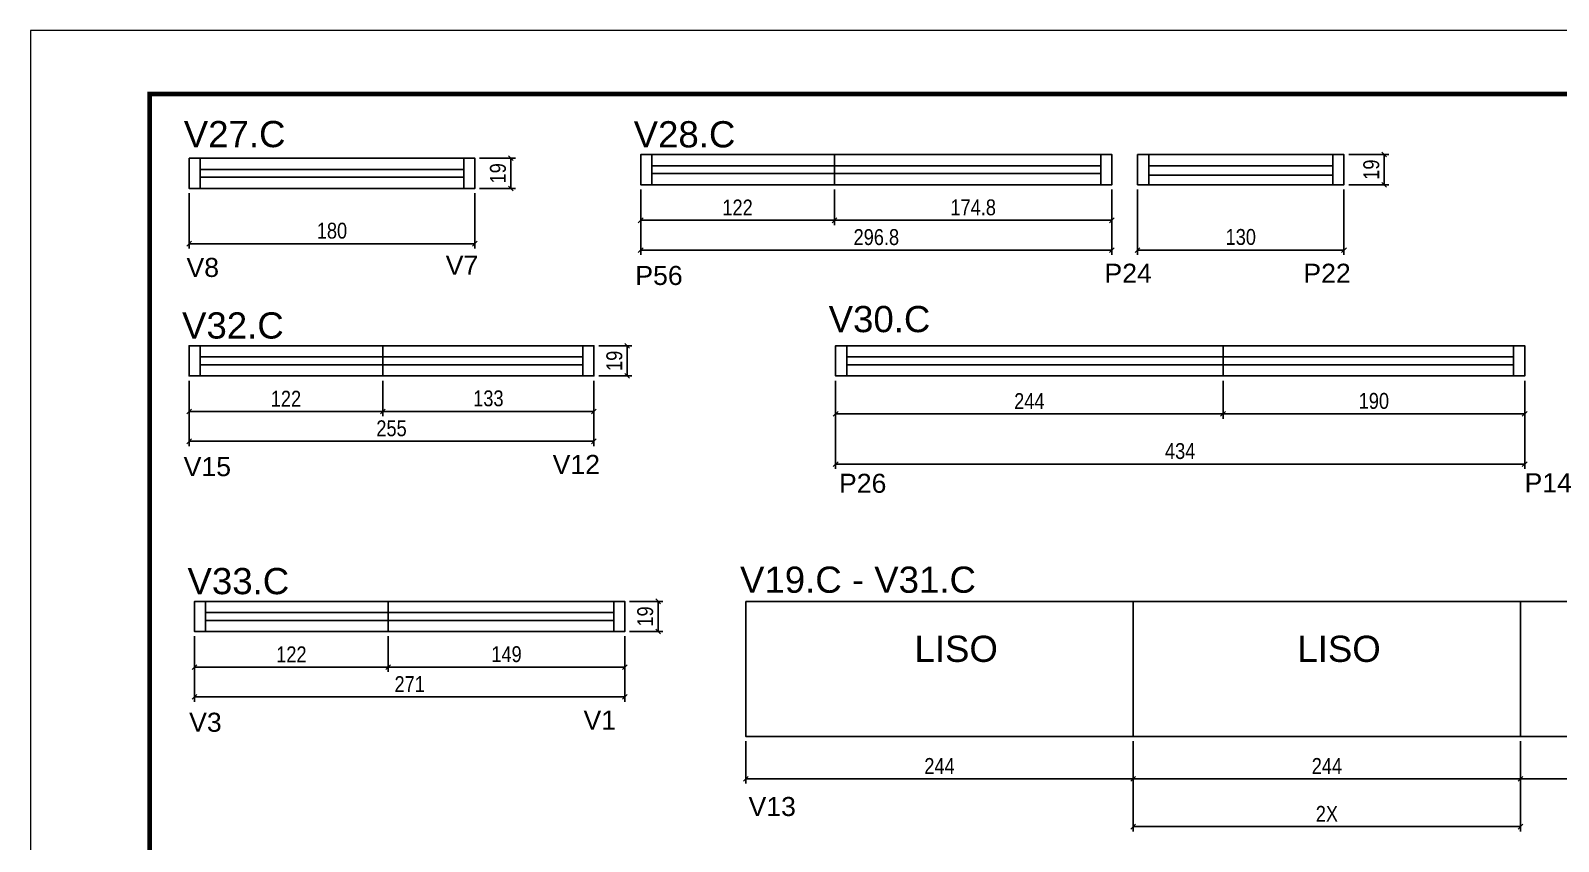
# Model space of a CAD drawing. Header units: millimetres. Extents: x 2437 to 8691, y -1523 to 4121.
# Drawn here: x 2437 to 3400, y 1313 to 1824 of the extents above; entities that cross this region are included whole.
import ezdxf

# ---------------------------------------------------------------- set-up
doc = ezdxf.new("R2010")
doc.units = ezdxf.units.MM
doc.linetypes.add('DASHED', pattern=[0.75, 0.5, -0.25])
for name, color, linetype in [('5', 5, 'Continuous'), ('COTA', 241, 'Continuous'), ('NOMENCLATURA', 7, 'Continuous'), ('Painéis', 200, 'Continuous'), ('SARR_2.2x7', 40, 'Continuous')]:
    doc.layers.add(name, color=color, linetype=linetype)
doc.layers.add('Folhas', color=255, linetype='Continuous', lineweight=9)
doc.layers.add('SARRAFO DE PRESSAO', color=251, linetype='DASHED', lineweight=9)
doc.styles.add('COTA TECNICA', font='techl___.ttf', dxfattribs={"height": 10})
doc.styles.add('COTA TECNICA-50', font='techl___.ttf', dxfattribs={"height": 10})
doc.styles.get("Standard").update_dxf_attribs({"font": 'arial.ttf'})
doc.dimstyles.new('COTA PAINEL-50', dxfattribs={"dimtxt": 10, "dimasz": 3, "dimexe": 3, "dimexo": 3, "dimgap": 3, "dimtad": 1, "dimdec": 1, "dimzin": 12, "dimdsep": 46, "dimtxsty": 'COTA TECNICA-50', "dimblk1": 'OBLIQUE', "dimblk2": 'OBLIQUE', "dimsah": 1, "dimcen": 0.9, "dimclrd": 4, "dimclre": 4, "dimclrt": 240, "dimadec": 1, "dimazin": 3, "dimtfac": 1, "dimtdec": 1, "dimtmove": 0, "dimatfit": 3, "dimfxl": 1, "dimtolj": 1, "dimtzin": 12, "dimarcsym": 0})
doc.dimstyles.new('PAINEL', dxfattribs={"dimtxt": 10, "dimasz": 3, "dimexe": 3, "dimexo": 3, "dimgap": 3, "dimtad": 1, "dimdec": 1, "dimzin": 12, "dimdsep": 46, "dimtxsty": 'COTA TECNICA', "dimblk1": 'OBLIQUE', "dimblk2": 'OBLIQUE', "dimsah": 1, "dimcen": 0.9, "dimclrd": 4, "dimclre": 4, "dimclrt": 240, "dimadec": 1, "dimazin": 3, "dimtfac": 1, "dimtdec": 1, "dimtmove": 0, "dimatfit": 3, "dimfxl": 1, "dimtolj": 1, "dimtzin": 12, "dimarcsym": 0})

# ---------------------------------------------------------------- blocks, each defined once
blk = doc.blocks.new('9999999999')
at = {"layer": 'Folhas'}
blk.add_lwpolyline([(98138.98, 34190.21), (99623.98, 34190.21), (99623.98, 35240.21), (98138.98, 35240.21)], close=True, dxfattribs=at)
at = {"layer": 'Folhas', "color": 30, "const_width": 3}
blk.add_lwpolyline([(98213.98, 34230.21), (99583.98, 34230.21), (99583.98, 35200.21), (98213.98, 35200.21)], close=True, dxfattribs=at)
blk = doc.blocks.new('_Oblique')
at = {"color": 0, "linetype": 'ByBlock', "lineweight": -2}
blk.add_line((-0.5, -0.5), (0.5, 0.5), dxfattribs=at)
blk = doc.blocks.new('*D10')
at = {"layer": 'COTA', "color": 4, "lineweight": -2, "transparency": 16777216}
for p, q in [((2887.8, 1376.26), (2887.8, 1349.53)), ((3131.8, 1376.26), (3131.8, 1349.53)), ((2887.8, 1352.53), (3131.8, 1352.53))]:
    blk.add_line(p, q, dxfattribs=at)
at = {"layer": 'Defpoints', "color": 0, "transparency": 16777216}
for p in [(2887.8, 1379.26), (3131.8, 1379.26), (3131.8, 1352.53)]:
    blk.add_point(p, dxfattribs=at)
at = {"layer": 'COTA', "color": 4, "lineweight": -2, "transparency": 16777216, "xscale": 3, "yscale": 3, "zscale": 3, "rotation": 180}
blk.add_blockref('_Oblique', (2887.8, 1352.53), dxfattribs=at)
at = {"layer": 'COTA', "color": 4, "lineweight": -2, "transparency": 16777216, "xscale": 3, "yscale": 3, "zscale": 3}
blk.add_blockref('_Oblique', (3131.8, 1352.53), dxfattribs=at)
at = {"layer": 'COTA', "color": 240, "transparency": 16777216, "insert": (3009.8, 1360.61), "char_height": 10, "attachment_point": 5, "style": 'COTA TECNICA'}
blk.add_mtext('\\A1;244', dxfattribs=at)
blk = doc.blocks.new('*D11')
at = {"layer": 'COTA', "color": 4, "lineweight": -2, "transparency": 16777216}
for p, q in [((3131.8, 1376.26), (3131.8, 1349.53)), ((3375.8, 1376.26), (3375.8, 1349.53)), ((3131.8, 1352.53), (3375.8, 1352.53))]:
    blk.add_line(p, q, dxfattribs=at)
at = {"layer": 'Defpoints', "color": 0, "transparency": 16777216}
for p in [(3131.8, 1379.26), (3375.8, 1379.26), (3375.8, 1352.53)]:
    blk.add_point(p, dxfattribs=at)
at = {"layer": 'COTA', "color": 4, "lineweight": -2, "transparency": 16777216, "xscale": 3, "yscale": 3, "zscale": 3, "rotation": 180}
blk.add_blockref('_Oblique', (3131.8, 1352.53), dxfattribs=at)
at = {"layer": 'COTA', "color": 4, "lineweight": -2, "transparency": 16777216, "xscale": 3, "yscale": 3, "zscale": 3}
blk.add_blockref('_Oblique', (3375.8, 1352.53), dxfattribs=at)
at = {"layer": 'COTA', "color": 240, "transparency": 16777216, "insert": (3253.8, 1360.61), "char_height": 10, "attachment_point": 5, "style": 'COTA TECNICA'}
blk.add_mtext('\\A1;244', dxfattribs=at)
blk = doc.blocks.new('*D100')
at = {"layer": 'COTA', "color": 4, "lineweight": -2, "transparency": 16777216}
for p, q in [((3131.8, 1376.26), (3131.8, 1319.4)), ((3375.8, 1376.26), (3375.8, 1319.4)), ((3131.8, 1322.4), (3375.8, 1322.4))]:
    blk.add_line(p, q, dxfattribs=at)
at = {"layer": 'Defpoints', "color": 0, "transparency": 16777216}
for p in [(3131.8, 1379.26), (3375.8, 1379.26), (3375.8, 1322.4)]:
    blk.add_point(p, dxfattribs=at)
at = {"layer": 'COTA', "color": 4, "lineweight": -2, "transparency": 16777216, "xscale": 3, "yscale": 3, "zscale": 3, "rotation": 180}
blk.add_blockref('_Oblique', (3131.8, 1322.4), dxfattribs=at)
at = {"layer": 'COTA', "color": 4, "lineweight": -2, "transparency": 16777216, "xscale": 3, "yscale": 3, "zscale": 3}
blk.add_blockref('_Oblique', (3375.8, 1322.4), dxfattribs=at)
at = {"layer": 'COTA', "color": 240, "transparency": 16777216, "insert": (3253.8, 1330.46), "char_height": 10, "attachment_point": 5, "style": 'COTA TECNICA'}
blk.add_mtext('\\A1;2X', dxfattribs=at)
blk = doc.blocks.new('*D102')
at = {"layer": 'COTA', "color": 4, "lineweight": -2, "transparency": 16777216}
for p, q in [((3375.8, 1376.26), (3375.8, 1349.53)), ((3494.82, 1376.26), (3494.82, 1349.53)), ((3375.8, 1352.53), (3494.82, 1352.53))]:
    blk.add_line(p, q, dxfattribs=at)
at = {"layer": 'Defpoints', "color": 0, "transparency": 16777216}
for p in [(3375.8, 1379.26), (3494.82, 1379.26), (3494.82, 1352.53)]:
    blk.add_point(p, dxfattribs=at)
at = {"layer": 'COTA', "color": 4, "lineweight": -2, "transparency": 16777216, "xscale": 3, "yscale": 3, "zscale": 3, "rotation": 180}
blk.add_blockref('_Oblique', (3375.8, 1352.53), dxfattribs=at)
at = {"layer": 'COTA', "color": 4, "lineweight": -2, "transparency": 16777216, "xscale": 3, "yscale": 3, "zscale": 3}
blk.add_blockref('_Oblique', (3494.82, 1352.53), dxfattribs=at)
at = {"layer": 'COTA', "color": 240, "transparency": 16777216, "insert": (3435.31, 1360.62), "char_height": 10, "attachment_point": 5, "style": 'COTA TECNICA'}
blk.add_mtext('\\A1;119', dxfattribs=at)
blk = doc.blocks.new('*D15')
at = {"layer": 'COTA', "color": 4, "linetype": 'ByBlock', "lineweight": -2, "transparency": 16777216}
for p, q in [((2944.38, 1603.23), (2944.38, 1579.3)), ((3188.38, 1603.23), (3188.38, 1579.3)), ((2944.38, 1582.3), (3188.38, 1582.3))]:
    blk.add_line(p, q, dxfattribs=at)
at = {"layer": 'Defpoints', "color": 0, "linetype": 'ByBlock', "transparency": 16777216}
for p in [(2944.38, 1606.23), (3188.38, 1606.23), (3188.38, 1582.3)]:
    blk.add_point(p, dxfattribs=at)
at = {"layer": 'COTA', "color": 4, "linetype": 'ByBlock', "lineweight": -2, "transparency": 16777216, "xscale": 3, "yscale": 3, "zscale": 3, "rotation": 180}
blk.add_blockref('_Oblique', (2944.38, 1582.3), dxfattribs=at)
at = {"layer": 'COTA', "color": 4, "linetype": 'ByBlock', "lineweight": -2, "transparency": 16777216, "xscale": 3, "yscale": 3, "zscale": 3}
blk.add_blockref('_Oblique', (3188.38, 1582.3), dxfattribs=at)
at = {"layer": 'COTA', "color": 240, "linetype": 'ByBlock', "transparency": 16777216, "insert": (3066.38, 1590.37), "char_height": 10, "attachment_point": 5, "style": 'COTA TECNICA-50'}
blk.add_mtext('\\A1;244', dxfattribs=at)
blk = doc.blocks.new('*D16')
at = {"layer": 'COTA', "color": 4, "linetype": 'ByBlock', "lineweight": -2, "transparency": 16777216}
for p, q in [((3188.38, 1603.23), (3188.38, 1579.3)), ((3378.36, 1603.23), (3378.36, 1579.3)), ((3188.38, 1582.3), (3378.36, 1582.3))]:
    blk.add_line(p, q, dxfattribs=at)
at = {"layer": 'Defpoints', "color": 0, "linetype": 'ByBlock', "transparency": 16777216}
for p in [(3188.38, 1606.23), (3378.36, 1606.23), (3378.36, 1582.3)]:
    blk.add_point(p, dxfattribs=at)
at = {"layer": 'COTA', "color": 4, "linetype": 'ByBlock', "lineweight": -2, "transparency": 16777216, "xscale": 3, "yscale": 3, "zscale": 3, "rotation": 180}
blk.add_blockref('_Oblique', (3188.38, 1582.3), dxfattribs=at)
at = {"layer": 'COTA', "color": 4, "linetype": 'ByBlock', "lineweight": -2, "transparency": 16777216, "xscale": 3, "yscale": 3, "zscale": 3}
blk.add_blockref('_Oblique', (3378.36, 1582.3), dxfattribs=at)
at = {"layer": 'COTA', "color": 240, "linetype": 'ByBlock', "transparency": 16777216, "insert": (3283.37, 1590.43), "char_height": 10, "attachment_point": 5, "style": 'COTA TECNICA-50'}
blk.add_mtext('\\A1;190', dxfattribs=at)
blk = doc.blocks.new('*D108')
at = {"layer": 'COTA', "color": 4, "lineweight": -2, "transparency": 16777216}
for p, q in [((2944.38, 1603.23), (2944.38, 1547.63)), ((3378.36, 1603.23), (3378.36, 1547.63)), ((2944.38, 1550.63), (3378.36, 1550.63))]:
    blk.add_line(p, q, dxfattribs=at)
at = {"layer": 'Defpoints', "color": 0, "transparency": 16777216}
for p in [(2944.38, 1606.23), (3378.36, 1606.23), (3378.36, 1550.63)]:
    blk.add_point(p, dxfattribs=at)
at = {"layer": 'COTA', "color": 4, "lineweight": -2, "transparency": 16777216, "xscale": 3, "yscale": 3, "zscale": 3, "rotation": 180}
blk.add_blockref('_Oblique', (2944.38, 1550.63), dxfattribs=at)
at = {"layer": 'COTA', "color": 4, "lineweight": -2, "transparency": 16777216, "xscale": 3, "yscale": 3, "zscale": 3}
blk.add_blockref('_Oblique', (3378.36, 1550.63), dxfattribs=at)
at = {"layer": 'COTA', "color": 240, "transparency": 16777216, "insert": (3161.37, 1558.85), "char_height": 10, "attachment_point": 5, "style": 'COTA TECNICA'}
blk.add_mtext('\\A1;434', dxfattribs=at)
blk = doc.blocks.new('*D167')
at = {"layer": 'COTA', "color": 4, "linetype": 'ByBlock', "lineweight": -2, "transparency": 16777216}
for p, q in [((2537.17, 1721.3), (2537.17, 1686.49)), ((2717.17, 1721.3), (2717.17, 1686.49)), ((2537.17, 1689.49), (2717.17, 1689.49))]:
    blk.add_line(p, q, dxfattribs=at)
at = {"layer": 'Defpoints', "color": 0, "linetype": 'ByBlock', "transparency": 16777216}
for p in [(2537.17, 1724.3), (2717.17, 1724.3), (2717.17, 1689.49)]:
    blk.add_point(p, dxfattribs=at)
at = {"layer": 'COTA', "color": 4, "linetype": 'ByBlock', "lineweight": -2, "transparency": 16777216, "xscale": 3, "yscale": 3, "zscale": 3, "rotation": 180}
blk.add_blockref('_Oblique', (2537.17, 1689.49), dxfattribs=at)
at = {"layer": 'COTA', "color": 4, "linetype": 'ByBlock', "lineweight": -2, "transparency": 16777216, "xscale": 3, "yscale": 3, "zscale": 3}
blk.add_blockref('_Oblique', (2717.17, 1689.49), dxfattribs=at)
at = {"layer": 'COTA', "color": 240, "linetype": 'ByBlock', "transparency": 16777216, "insert": (2627.17, 1697.62), "char_height": 10, "attachment_point": 5, "style": 'COTA TECNICA-50'}
blk.add_mtext('\\A1;180', dxfattribs=at)
blk = doc.blocks.new('*D168')
at = {"layer": 'COTA', "color": 4, "lineweight": -2, "transparency": 16777216}
for p, q in [((2720.17, 1743.3), (2742.82, 1743.3)), ((2739.82, 1743.3), (2739.82, 1724.3)), ((2720.17, 1724.3), (2742.82, 1724.3))]:
    blk.add_line(p, q, dxfattribs=at)
at = {"layer": 'Defpoints', "color": 0, "transparency": 16777216}
for p in [(2717.17, 1743.3), (2717.17, 1724.3), (2739.82, 1724.3)]:
    blk.add_point(p, dxfattribs=at)
at = {"layer": 'COTA', "color": 4, "lineweight": -2, "transparency": 16777216, "xscale": 3, "yscale": 3, "zscale": 3}
for p, rotation in [((2739.82, 1743.3), 90), ((2739.82, 1724.3), 270)]:
    blk.add_blockref('_Oblique', p, dxfattribs=dict(at, rotation=rotation))
at = {"layer": 'COTA', "color": 240, "transparency": 16777216, "insert": (2731.74, 1733.8), "char_height": 10, "attachment_point": 5, "rotation": 90, "style": 'COTA TECNICA-50'}
blk.add_mtext('\\A1;19', dxfattribs=at)
blk = doc.blocks.new('*D22')
at = {"layer": 'COTA', "color": 4, "linetype": 'ByBlock', "lineweight": -2, "transparency": 16777216}
for p, q in [((2821.62, 1723.61), (2821.62, 1701.21)), ((2943.62, 1723.61), (2943.62, 1701.21)), ((2821.62, 1704.21), (2943.62, 1704.21))]:
    blk.add_line(p, q, dxfattribs=at)
at = {"layer": 'Defpoints', "color": 0, "linetype": 'ByBlock', "transparency": 16777216}
for p in [(2821.62, 1726.61), (2943.62, 1726.61), (2943.62, 1704.21)]:
    blk.add_point(p, dxfattribs=at)
at = {"layer": 'COTA', "color": 4, "linetype": 'ByBlock', "lineweight": -2, "transparency": 16777216, "xscale": 3, "yscale": 3, "zscale": 3, "rotation": 180}
blk.add_blockref('_Oblique', (2821.62, 1704.21), dxfattribs=at)
at = {"layer": 'COTA', "color": 4, "linetype": 'ByBlock', "lineweight": -2, "transparency": 16777216, "xscale": 3, "yscale": 3, "zscale": 3}
blk.add_blockref('_Oblique', (2943.62, 1704.21), dxfattribs=at)
at = {"layer": 'COTA', "color": 240, "linetype": 'ByBlock', "transparency": 16777216, "insert": (2882.62, 1712.27), "char_height": 10, "attachment_point": 5, "style": 'COTA TECNICA-50'}
blk.add_mtext('\\A1;122', dxfattribs=at)
blk = doc.blocks.new('*D23')
at = {"layer": 'COTA', "color": 4, "linetype": 'ByBlock', "lineweight": -2, "transparency": 16777216}
for p, q in [((2943.62, 1723.61), (2943.62, 1701.21)), ((3118.41, 1723.61), (3118.41, 1701.21)), ((2943.62, 1704.21), (3118.41, 1704.21))]:
    blk.add_line(p, q, dxfattribs=at)
at = {"layer": 'Defpoints', "color": 0, "linetype": 'ByBlock', "transparency": 16777216}
for p in [(2943.62, 1726.61), (3118.41, 1726.61), (3118.41, 1704.21)]:
    blk.add_point(p, dxfattribs=at)
at = {"layer": 'COTA', "color": 4, "linetype": 'ByBlock', "lineweight": -2, "transparency": 16777216, "xscale": 3, "yscale": 3, "zscale": 3, "rotation": 180}
blk.add_blockref('_Oblique', (2943.62, 1704.21), dxfattribs=at)
at = {"layer": 'COTA', "color": 4, "linetype": 'ByBlock', "lineweight": -2, "transparency": 16777216, "xscale": 3, "yscale": 3, "zscale": 3}
blk.add_blockref('_Oblique', (3118.41, 1704.21), dxfattribs=at)
at = {"layer": 'COTA', "color": 240, "linetype": 'ByBlock', "transparency": 16777216, "insert": (3031.02, 1712.3), "char_height": 10, "attachment_point": 5, "style": 'COTA TECNICA-50'}
blk.add_mtext('\\A1;174.8', dxfattribs=at)
blk = doc.blocks.new('*D110')
at = {"layer": 'COTA', "color": 4, "lineweight": -2, "transparency": 16777216}
for p, q in [((2821.62, 1723.61), (2821.62, 1682.44)), ((3118.41, 1723.61), (3118.41, 1682.44)), ((2821.62, 1685.44), (3118.41, 1685.44))]:
    blk.add_line(p, q, dxfattribs=at)
at = {"layer": 'Defpoints', "color": 0, "transparency": 16777216}
for p in [(2821.62, 1726.61), (3118.41, 1726.61), (3118.41, 1685.44)]:
    blk.add_point(p, dxfattribs=at)
at = {"layer": 'COTA', "color": 4, "lineweight": -2, "transparency": 16777216, "xscale": 3, "yscale": 3, "zscale": 3, "rotation": 180}
blk.add_blockref('_Oblique', (2821.62, 1685.44), dxfattribs=at)
at = {"layer": 'COTA', "color": 4, "lineweight": -2, "transparency": 16777216, "xscale": 3, "yscale": 3, "zscale": 3}
blk.add_blockref('_Oblique', (3118.41, 1685.44), dxfattribs=at)
at = {"layer": 'COTA', "color": 240, "transparency": 16777216, "insert": (2970.02, 1693.58), "char_height": 10, "attachment_point": 5, "style": 'COTA TECNICA'}
blk.add_mtext('\\A1;296.8', dxfattribs=at)
blk = doc.blocks.new('*D111')
at = {"layer": 'COTA', "color": 4, "linetype": 'ByBlock', "lineweight": -2, "transparency": 16777216}
for p, q in [((3134.55, 1723.61), (3134.55, 1682.44)), ((3264.55, 1723.61), (3264.55, 1682.44)), ((3134.55, 1685.44), (3264.55, 1685.44))]:
    blk.add_line(p, q, dxfattribs=at)
at = {"layer": 'Defpoints', "color": 0, "linetype": 'ByBlock', "transparency": 16777216}
for p in [(3134.55, 1726.61), (3264.55, 1726.61), (3264.55, 1685.44)]:
    blk.add_point(p, dxfattribs=at)
at = {"layer": 'COTA', "color": 4, "linetype": 'ByBlock', "lineweight": -2, "transparency": 16777216, "xscale": 3, "yscale": 3, "zscale": 3, "rotation": 180}
blk.add_blockref('_Oblique', (3134.55, 1685.44), dxfattribs=at)
at = {"layer": 'COTA', "color": 4, "linetype": 'ByBlock', "lineweight": -2, "transparency": 16777216, "xscale": 3, "yscale": 3, "zscale": 3}
blk.add_blockref('_Oblique', (3264.55, 1685.44), dxfattribs=at)
at = {"layer": 'COTA', "color": 240, "linetype": 'ByBlock', "transparency": 16777216, "insert": (3199.55, 1693.66), "char_height": 10, "attachment_point": 5, "style": 'COTA TECNICA-50'}
blk.add_mtext('\\A1;130', dxfattribs=at)
blk = doc.blocks.new('*D112')
at = {"layer": 'COTA', "color": 4, "lineweight": -2, "transparency": 16777216}
for p, q in [((3267.55, 1745.61), (3292.89, 1745.61)), ((3289.89, 1726.61), (3289.89, 1745.61)), ((3267.55, 1726.61), (3292.89, 1726.61))]:
    blk.add_line(p, q, dxfattribs=at)
at = {"layer": 'Defpoints', "color": 0, "transparency": 16777216}
for p in [(3264.55, 1745.61), (3289.89, 1745.61), (3264.55, 1726.61)]:
    blk.add_point(p, dxfattribs=at)
at = {"layer": 'COTA', "color": 4, "lineweight": -2, "transparency": 16777216, "xscale": 3, "yscale": 3, "zscale": 3}
for p, rotation in [((3289.89, 1745.61), 90), ((3289.89, 1726.61), 270)]:
    blk.add_blockref('_Oblique', p, dxfattribs=dict(at, rotation=rotation))
at = {"layer": 'COTA', "color": 240, "transparency": 16777216, "insert": (3281.8, 1736.11), "char_height": 10, "attachment_point": 5, "rotation": 90, "style": 'COTA TECNICA'}
blk.add_mtext('\\A1;19', dxfattribs=at)
blk = doc.blocks.new('*D24')
at = {"layer": 'COTA', "color": 4, "linetype": 'ByBlock', "lineweight": -2, "transparency": 16777216}
for p, q in [((2537.17, 1603.23), (2537.17, 1580.82)), ((2659.17, 1603.23), (2659.17, 1580.82)), ((2537.17, 1583.82), (2659.17, 1583.82))]:
    blk.add_line(p, q, dxfattribs=at)
at = {"layer": 'Defpoints', "color": 0, "linetype": 'ByBlock', "transparency": 16777216}
for p in [(2537.17, 1606.23), (2659.17, 1606.23), (2659.17, 1583.82)]:
    blk.add_point(p, dxfattribs=at)
at = {"layer": 'COTA', "color": 4, "linetype": 'ByBlock', "lineweight": -2, "transparency": 16777216, "xscale": 3, "yscale": 3, "zscale": 3, "rotation": 180}
blk.add_blockref('_Oblique', (2537.17, 1583.82), dxfattribs=at)
at = {"layer": 'COTA', "color": 4, "linetype": 'ByBlock', "lineweight": -2, "transparency": 16777216, "xscale": 3, "yscale": 3, "zscale": 3}
blk.add_blockref('_Oblique', (2659.17, 1583.82), dxfattribs=at)
at = {"layer": 'COTA', "color": 240, "linetype": 'ByBlock', "transparency": 16777216, "insert": (2598.17, 1591.88), "char_height": 10, "attachment_point": 5, "style": 'COTA TECNICA-50'}
blk.add_mtext('\\A1;122', dxfattribs=at)
blk = doc.blocks.new('*D25')
at = {"layer": 'COTA', "color": 4, "linetype": 'ByBlock', "lineweight": -2, "transparency": 16777216}
for p, q in [((2659.17, 1603.23), (2659.17, 1580.82)), ((2792.16, 1603.23), (2792.16, 1580.82)), ((2659.17, 1583.82), (2792.16, 1583.82))]:
    blk.add_line(p, q, dxfattribs=at)
at = {"layer": 'Defpoints', "color": 0, "linetype": 'ByBlock', "transparency": 16777216}
for p in [(2659.17, 1606.23), (2792.16, 1606.23), (2792.16, 1583.82)]:
    blk.add_point(p, dxfattribs=at)
at = {"layer": 'COTA', "color": 4, "linetype": 'ByBlock', "lineweight": -2, "transparency": 16777216, "xscale": 3, "yscale": 3, "zscale": 3, "rotation": 180}
blk.add_blockref('_Oblique', (2659.17, 1583.82), dxfattribs=at)
at = {"layer": 'COTA', "color": 4, "linetype": 'ByBlock', "lineweight": -2, "transparency": 16777216, "xscale": 3, "yscale": 3, "zscale": 3}
blk.add_blockref('_Oblique', (2792.16, 1583.82), dxfattribs=at)
at = {"layer": 'COTA', "color": 240, "linetype": 'ByBlock', "transparency": 16777216, "insert": (2725.67, 1592.04), "char_height": 10, "attachment_point": 5, "style": 'COTA TECNICA-50'}
blk.add_mtext('\\A1;133', dxfattribs=at)
blk = doc.blocks.new('*D113')
at = {"layer": 'COTA', "color": 4, "lineweight": -2, "transparency": 16777216}
for p, q in [((2537.17, 1603.23), (2537.17, 1562.06)), ((2792.16, 1603.23), (2792.16, 1562.06)), ((2537.17, 1565.06), (2792.16, 1565.06))]:
    blk.add_line(p, q, dxfattribs=at)
at = {"layer": 'Defpoints', "color": 0, "transparency": 16777216}
for p in [(2537.17, 1606.23), (2792.16, 1606.23), (2792.16, 1565.06)]:
    blk.add_point(p, dxfattribs=at)
at = {"layer": 'COTA', "color": 4, "lineweight": -2, "transparency": 16777216, "xscale": 3, "yscale": 3, "zscale": 3, "rotation": 180}
blk.add_blockref('_Oblique', (2537.17, 1565.06), dxfattribs=at)
at = {"layer": 'COTA', "color": 4, "lineweight": -2, "transparency": 16777216, "xscale": 3, "yscale": 3, "zscale": 3}
blk.add_blockref('_Oblique', (2792.16, 1565.06), dxfattribs=at)
at = {"layer": 'COTA', "color": 240, "transparency": 16777216, "insert": (2664.67, 1573.17), "char_height": 10, "attachment_point": 5, "style": 'COTA TECNICA'}
blk.add_mtext('\\A1;255', dxfattribs=at)
blk = doc.blocks.new('*D114')
at = {"layer": 'COTA', "color": 4, "lineweight": -2, "transparency": 16777216}
for p, q in [((2795.17, 1625.23), (2816.13, 1625.23)), ((2813.13, 1625.23), (2813.13, 1606.23)), ((2795.17, 1606.23), (2816.13, 1606.23))]:
    blk.add_line(p, q, dxfattribs=at)
at = {"layer": 'Defpoints', "color": 0, "transparency": 16777216}
for p in [(2792.17, 1625.23), (2792.17, 1606.23), (2813.13, 1606.23)]:
    blk.add_point(p, dxfattribs=at)
at = {"layer": 'COTA', "color": 4, "lineweight": -2, "transparency": 16777216, "xscale": 3, "yscale": 3, "zscale": 3}
for p, rotation in [((2813.13, 1625.23), 90), ((2813.13, 1606.23), 270)]:
    blk.add_blockref('_Oblique', p, dxfattribs=dict(at, rotation=rotation))
at = {"layer": 'COTA', "color": 240, "transparency": 16777216, "insert": (2805.04, 1615.73), "char_height": 10, "attachment_point": 5, "rotation": 90, "style": 'COTA TECNICA-50'}
blk.add_mtext('\\A1;19', dxfattribs=at)
blk = doc.blocks.new('*D26')
at = {"layer": 'COTA', "color": 4, "linetype": 'ByBlock', "lineweight": -2, "transparency": 16777216}
for p, q in [((2540.61, 1442.26), (2540.61, 1419.86)), ((2662.61, 1442.26), (2662.61, 1419.86)), ((2540.61, 1422.86), (2662.61, 1422.86))]:
    blk.add_line(p, q, dxfattribs=at)
at = {"layer": 'Defpoints', "color": 0, "linetype": 'ByBlock', "transparency": 16777216}
for p in [(2540.61, 1445.26), (2662.61, 1445.26), (2662.61, 1422.86)]:
    blk.add_point(p, dxfattribs=at)
at = {"layer": 'COTA', "color": 4, "linetype": 'ByBlock', "lineweight": -2, "transparency": 16777216, "xscale": 3, "yscale": 3, "zscale": 3, "rotation": 180}
blk.add_blockref('_Oblique', (2540.61, 1422.86), dxfattribs=at)
at = {"layer": 'COTA', "color": 4, "linetype": 'ByBlock', "lineweight": -2, "transparency": 16777216, "xscale": 3, "yscale": 3, "zscale": 3}
blk.add_blockref('_Oblique', (2662.61, 1422.86), dxfattribs=at)
at = {"layer": 'COTA', "color": 240, "linetype": 'ByBlock', "transparency": 16777216, "insert": (2601.61, 1430.91), "char_height": 10, "attachment_point": 5, "style": 'COTA TECNICA-50'}
blk.add_mtext('\\A1;122', dxfattribs=at)
blk = doc.blocks.new('*D27')
at = {"layer": 'COTA', "color": 4, "linetype": 'ByBlock', "lineweight": -2, "transparency": 16777216}
for p, q in [((2662.61, 1442.26), (2662.61, 1419.86)), ((2811.6, 1442.26), (2811.6, 1419.86)), ((2662.61, 1422.86), (2811.6, 1422.86))]:
    blk.add_line(p, q, dxfattribs=at)
at = {"layer": 'Defpoints', "color": 0, "linetype": 'ByBlock', "transparency": 16777216}
for p in [(2662.61, 1445.26), (2811.6, 1445.26), (2811.6, 1422.86)]:
    blk.add_point(p, dxfattribs=at)
at = {"layer": 'COTA', "color": 4, "linetype": 'ByBlock', "lineweight": -2, "transparency": 16777216, "xscale": 3, "yscale": 3, "zscale": 3, "rotation": 180}
blk.add_blockref('_Oblique', (2662.61, 1422.86), dxfattribs=at)
at = {"layer": 'COTA', "color": 4, "linetype": 'ByBlock', "lineweight": -2, "transparency": 16777216, "xscale": 3, "yscale": 3, "zscale": 3}
blk.add_blockref('_Oblique', (2811.6, 1422.86), dxfattribs=at)
at = {"layer": 'COTA', "color": 240, "linetype": 'ByBlock', "transparency": 16777216, "insert": (2737.11, 1430.96), "char_height": 10, "attachment_point": 5, "style": 'COTA TECNICA-50'}
blk.add_mtext('\\A1;149', dxfattribs=at)
blk = doc.blocks.new('*D115')
at = {"layer": 'COTA', "color": 4, "lineweight": -2, "transparency": 16777216}
for p, q in [((2540.61, 1442.26), (2540.61, 1401.09)), ((2811.6, 1442.26), (2811.6, 1401.09)), ((2540.61, 1404.09), (2811.6, 1404.09))]:
    blk.add_line(p, q, dxfattribs=at)
at = {"layer": 'Defpoints', "color": 0, "transparency": 16777216}
for p in [(2540.61, 1445.26), (2811.6, 1445.26), (2811.6, 1404.09)]:
    blk.add_point(p, dxfattribs=at)
at = {"layer": 'COTA', "color": 4, "lineweight": -2, "transparency": 16777216, "xscale": 3, "yscale": 3, "zscale": 3, "rotation": 180}
blk.add_blockref('_Oblique', (2540.61, 1404.09), dxfattribs=at)
at = {"layer": 'COTA', "color": 4, "lineweight": -2, "transparency": 16777216, "xscale": 3, "yscale": 3, "zscale": 3}
blk.add_blockref('_Oblique', (2811.6, 1404.09), dxfattribs=at)
at = {"layer": 'COTA', "color": 240, "transparency": 16777216, "insert": (2676.11, 1412.17), "char_height": 10, "attachment_point": 5, "style": 'COTA TECNICA'}
blk.add_mtext('\\A1;271', dxfattribs=at)
blk = doc.blocks.new('*D116')
at = {"layer": 'COTA', "color": 4, "lineweight": -2, "transparency": 16777216}
for p, q in [((2814.61, 1464.26), (2835.57, 1464.26)), ((2832.57, 1464.26), (2832.57, 1445.26)), ((2814.61, 1445.26), (2835.57, 1445.26))]:
    blk.add_line(p, q, dxfattribs=at)
at = {"layer": 'Defpoints', "color": 0, "transparency": 16777216}
for p in [(2811.61, 1464.26), (2811.61, 1445.26), (2832.57, 1445.26)]:
    blk.add_point(p, dxfattribs=at)
at = {"layer": 'COTA', "color": 4, "lineweight": -2, "transparency": 16777216, "xscale": 3, "yscale": 3, "zscale": 3}
for p, rotation in [((2832.57, 1464.26), 90), ((2832.57, 1445.26), 270)]:
    blk.add_blockref('_Oblique', p, dxfattribs=dict(at, rotation=rotation))
at = {"layer": 'COTA', "color": 240, "transparency": 16777216, "insert": (2824.48, 1454.76), "char_height": 10, "attachment_point": 5, "rotation": 90, "style": 'COTA TECNICA-50'}
blk.add_mtext('\\A1;19', dxfattribs=at)

msp = doc.modelspace()

# ---------------------------------------------------------------- linework, layer by layer
at = {"layer": 'Painéis'}
for p, q in [((3131.8, 1379.26), (3131.8, 1464.26)), ((3375.8, 1379.26), (3375.8, 1464.26))]:
    msp.add_line(p, q, dxfattribs=at)
at = {"layer": 'Painéis', "linetype": 'ByBlock'}
for points in [[(2537.17, 1743.3), (2537.17, 1724.3), (2717.17, 1724.3), (2717.17, 1743.3)], [(3134.55, 1745.61), (3134.55, 1726.61), (3264.55, 1726.61), (3264.55, 1745.61)]]:
    msp.add_lwpolyline(points, close=True, dxfattribs=at)
at = {"layer": 'Painéis'}
for points in [[(2943.62, 1726.61), (2821.62, 1726.61), (2821.62, 1745.61), (2943.62, 1745.61)], [(2943.62, 1745.61), (3118.42, 1745.61), (3118.42, 1726.61), (2943.62, 1726.61)], [(2659.17, 1606.23), (2537.17, 1606.23), (2537.17, 1625.23), (2659.17, 1625.23)], [(2659.17, 1625.23), (2792.17, 1625.23), (2792.17, 1606.23), (2659.17, 1606.23)], [(3188.38, 1606.23), (2944.38, 1606.23), (2944.38, 1625.23), (3188.38, 1625.23)], [(3188.38, 1625.23), (3378.38, 1625.23), (3378.38, 1606.23), (3188.38, 1606.23)], [(2662.61, 1445.26), (2540.61, 1445.26), (2540.61, 1464.26), (2662.61, 1464.26)], [(2662.61, 1464.26), (2811.61, 1464.26), (2811.61, 1445.26), (2662.61, 1445.26)], [(2887.8, 1464.26), (2887.8, 1379.26), (3494.82, 1379.26), (3494.82, 1464.26)]]:
    msp.add_lwpolyline(points, close=True, dxfattribs=at)
at = {"layer": 'SARR_2.2x7', "linetype": 'Continuous'}
for p, q in [((2544.17, 1743.3), (2544.17, 1724.3)), ((2710.17, 1743.3), (2710.17, 1724.3)), ((2828.62, 1745.61), (2828.62, 1726.61)), ((3111.41, 1745.61), (3111.41, 1726.61)), ((3141.55, 1745.61), (3141.55, 1726.61)), ((3257.55, 1745.61), (3257.55, 1726.61)), ((2544.17, 1736.3), (2710.17, 1736.3)), ((2943.62, 1738.61), (2828.62, 1738.61)), ((2828.62, 1733.61), (2943.62, 1733.61)), ((3111.41, 1738.61), (2943.62, 1738.61)), ((2943.62, 1733.61), (3111.41, 1733.61)), ((3141.55, 1738.61), (3257.55, 1738.61)), ((3141.55, 1732.61), (3257.55, 1732.61)), ((2544.17, 1731.3), (2710.17, 1731.3)), ((2544.17, 1625.23), (2544.17, 1606.23)), ((2785.16, 1618.23), (2544.17, 1618.23)), ((2785.16, 1625.23), (2785.16, 1606.23)), ((2951.38, 1625.23), (2951.38, 1606.23)), ((3188.38, 1618.23), (2951.38, 1618.23)), ((3371.36, 1618.23), (3188.38, 1618.23)), ((3371.36, 1625.23), (3371.36, 1606.23)), ((2544.17, 1613.23), (2785.16, 1613.23)), ((2951.38, 1613.23), (3188.38, 1613.23)), ((3188.38, 1613.23), (3371.36, 1613.23)), ((2547.61, 1464.26), (2547.61, 1445.26)), ((2804.6, 1464.26), (2804.6, 1445.26)), ((2804.6, 1457.26), (2547.61, 1457.26)), ((2547.61, 1452.26), (2804.6, 1452.26))]:
    msp.add_line(p, q, dxfattribs=at)

# ---------------------------------------------------------------- block references
at = {"layer": 'SARRAFO DE PRESSAO', "color": 6, "linetype": 'ByBlock'}
msp.add_blockref('9999999999', (-95701.64, -33416.52), dxfattribs=at)

# ---------------------------------------------------------------- texts
at = {"layer": '5', "linetype": 'Continuous'}
for s, p in [('V8', (2535.54, 1668.55)), ('V7', (2698.8, 1669.89)), ('P56', (2818.22, 1663.49)), ('P24', (3113.7, 1664.87)), ('P22', (3238.97, 1664.87)), ('V15', (2533.77, 1543.11)), ('V12', (2766.15, 1544.49)), ('P26', (2946.52, 1532.61)), ('P14', (3378.27, 1532.97)), ('V1', (2785.59, 1383.52)), ('V3', (2537.21, 1382.14)), ('V13', (2889.53, 1329.09))]:
    msp.add_text(s, height=12, rotation=359.99996, dxfattribs=at).set_placement(p)
at = {"layer": 'NOMENCLATURA', "linetype": 'Continuous'}
for s, p in [('V27.C', (2533.84, 1750.26)), ('V28.C', (2817.19, 1750.13)), ('V32.C', (2532.74, 1629.75)), ('V30.C', (2939.99, 1633.77)), ('V33.C', (2536.18, 1468.78)), ('V19.C - V31.C', (2884.17, 1469.67)), ('LISO', (2994.05, 1426.15)), ('LISO', (3235.2, 1426.15))]:
    msp.add_text(s, height=16.5, dxfattribs=at).set_placement(p)

# ---------------------------------------------------------------- dimensions: what is measured, and where the dimension line sits
at = {"layer": 'COTA'}
for base, p1, p2, picture, middle in [((2739.82, 1724.3), (2717.17, 1743.3), (2717.17, 1724.3), '*D168', (2731.74, 1733.8)), ((2813.13, 1606.23), (2792.17, 1625.23), (2792.17, 1606.23), '*D114', (2805.04, 1615.73)), ((2832.57, 1445.26), (2811.61, 1464.26), (2811.61, 1445.26), '*D116', (2824.48, 1454.76))]:
    dim = msp.add_linear_dim(base=base, p1=p1, p2=p2, angle=90, dimstyle='COTA PAINEL-50', dxfattribs=at)
    dim.commit()
    dim.dimension.update_dxf_attribs({"geometry": picture, "text_midpoint": middle})
at = {"layer": 'COTA', "color": 5}
dim = msp.add_linear_dim(base=(3289.89, 1745.61), p1=(3264.55, 1726.61), p2=(3264.55, 1745.61), angle=90, dimstyle='PAINEL', dxfattribs=at)
dim.commit()
dim.dimension.update_dxf_attribs({"geometry": '*D112', "text_midpoint": (3281.8, 1736.11)})
at = {"layer": 'COTA', "color": 1, "linetype": 'ByBlock'}
for base, p1, p2, picture, middle in [((2717.17, 1689.49), (2537.17, 1724.3), (2717.17, 1724.3), '*D167', (2627.17, 1697.62)), ((2943.62, 1704.21), (2821.62, 1726.61), (2943.62, 1726.61), '*D22', (2882.62, 1712.27)), ((3118.41, 1704.21), (2943.62, 1726.61), (3118.41, 1726.61), '*D23', (3031.02, 1712.3)), ((3264.55, 1685.44), (3134.55, 1726.61), (3264.55, 1726.61), '*D111', (3199.55, 1693.66)), ((2659.17, 1583.82), (2537.17, 1606.23), (2659.17, 1606.23), '*D24', (2598.17, 1591.88)), ((2792.16, 1583.82), (2659.17, 1606.23), (2792.16, 1606.23), '*D25', (2725.67, 1592.04)), ((3188.38, 1582.3), (2944.38, 1606.23), (3188.38, 1606.23), '*D15', (3066.38, 1590.37)), ((3378.36, 1582.3), (3188.38, 1606.23), (3378.36, 1606.23), '*D16', (3283.37, 1590.43)), ((2662.61, 1422.86), (2540.61, 1445.26), (2662.61, 1445.26), '*D26', (2601.61, 1430.91)), ((2811.6, 1422.86), (2662.61, 1445.26), (2811.6, 1445.26), '*D27', (2737.11, 1430.96))]:
    dim = msp.add_linear_dim(base=base, p1=p1, p2=p2, dimstyle='COTA PAINEL-50', override={"dimarcsym": 1}, dxfattribs=at)
    dim.commit()
    dim.dimension.update_dxf_attribs({"geometry": picture, "text_midpoint": middle})
at = {"layer": 'COTA', "color": 5}
for base, p1, p2, picture, middle in [((3118.41, 1685.44), (2821.62, 1726.61), (3118.41, 1726.61), '*D110', (2970.02, 1693.58)), ((2792.16, 1565.06), (2537.17, 1606.23), (2792.16, 1606.23), '*D113', (2664.67, 1573.17)), ((3378.36, 1550.63), (2944.38, 1606.23), (3378.36, 1606.23), '*D108', (3161.37, 1558.85)), ((2811.6, 1404.09), (2540.61, 1445.26), (2811.6, 1445.26), '*D115', (2676.11, 1412.17)), ((3131.8, 1352.53), (2887.8, 1379.26), (3131.8, 1379.26), '*D10', (3009.8, 1360.61)), ((3375.8, 1352.53), (3131.8, 1379.26), (3375.8, 1379.26), '*D11', (3253.8, 1360.61)), ((3494.82, 1352.53), (3375.8, 1379.26), (3494.82, 1379.26), '*D102', (3435.31, 1360.62))]:
    dim = msp.add_linear_dim(base=base, p1=p1, p2=p2, dimstyle='PAINEL', dxfattribs=at)
    dim.commit()
    dim.dimension.update_dxf_attribs({"geometry": picture, "text_midpoint": middle})
dim = msp.add_linear_dim(base=(3375.8, 1322.4), p1=(3131.8, 1379.26), p2=(3375.8, 1379.26), text='2X', dimstyle='PAINEL', dxfattribs=at)
dim.commit()
dim.dimension.update_dxf_attribs({"geometry": '*D100', "text_midpoint": (3253.8, 1330.46)})

doc.saveas('drawing.dxf')
